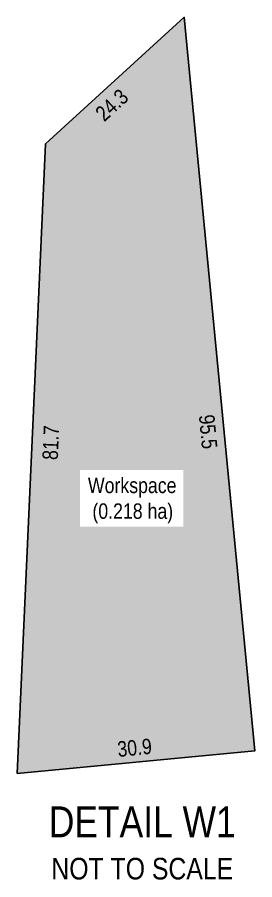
# Model space of a CAD drawing. Extents: x 338216 to 346362, y 6125251 to 6136161.
# Drawn here: x 342188 to 342341, y 6130761 to 6131320 of the extents above; entities that cross this region are included whole.
import ezdxf
from ezdxf.enums import TextEntityAlignment as Align

# ---------------------------------------------------------------- set-up
doc = ezdxf.new("R2010")
doc.units = 0
doc.header["$LTSCALE"] = 5
for name, color, linetype in [('DETAIL-T', 7, 'Continuous'), ('P-TEMP-BLUE', 146, 'Continuous'), ('P-TEMP-BLUE-T', 146, 'Continuous')]:
    doc.layers.add(name, color=color, linetype=linetype)
doc.layers.add('P-TEMP-BLUE-H', color=7, linetype='Continuous', true_color=0x99e6ff)
doc.styles.add('80CG', font='ARIALN.TTF', dxfattribs={"height": 10})
doc.styles.add('80L', font='ARIALN.TTF', dxfattribs={"height": 10})

msp = doc.modelspace()

# ---------------------------------------------------------------- hatches: boundary and pattern name
at = {"layer": 'P-TEMP-BLUE-H'}
h = msp.add_hatch(color=256, dxfattribs=at)
h.dxf.hatch_style = 1
h.paths.add_polyline_path([(342187.501, 6130829.865), (342341.082, 6130844.593), (342295.501, 6131319.882), (342205.852, 6131237.889)])

# ---------------------------------------------------------------- texts
at = {"layer": 'DETAIL-T', "color": 3, "insert": (342268.352, 6130784.844), "char_height": 19.9956, "width": 119.90078, "attachment_point": 5, "style": '80CG'}
msp.add_mtext('DETAIL W1\\P{\\H0.7x;NOT TO SCALE}', dxfattribs=at)
at = {"layer": 'P-TEMP-BLUE-T', "style": '80L'}
for s, rotation, p in [('24.3', 42.4459, (342248.636, 6131263.042)), ('95.5', 275.478, (342310.982, 6131051.323)), ('81.7', 87.425, (342209.183, 6131044.258)), ('30.9', 5.478, (342263.385, 6130846.683))]:
    msp.add_text(s, height=9.9978, rotation=rotation, dxfattribs=at).set_placement(p, align=Align.MIDDLE)

# ---------------------------------------------------------------- next in the draw order: texts
at = {"layer": 'P-TEMP-BLUE-T', "insert": (342233.07, 6131021.588), "char_height": 9.9978, "attachment_point": 1, "style": '80L', "bg_fill": 2}
msp.add_mtext_dynamic_manual_height_columns('\\pi0.12842;Workspace\\P\\pi3.0302;(0.218 ha)', width=56.88831, gutter_width=49.989, heights=[0], dxfattribs=at)

# ---------------------------------------------------------------- next in the draw order: linework, layer by layer
at = {"layer": 'P-TEMP-BLUE', "flags": 128}
msp.add_lwpolyline([(342187.501, 6130829.865), (342341.082, 6130844.593), (342295.501, 6131319.882), (342205.852, 6131237.889), (342187.501, 6130829.865)], close=True, dxfattribs=at)

doc.saveas('drawing.dxf')
